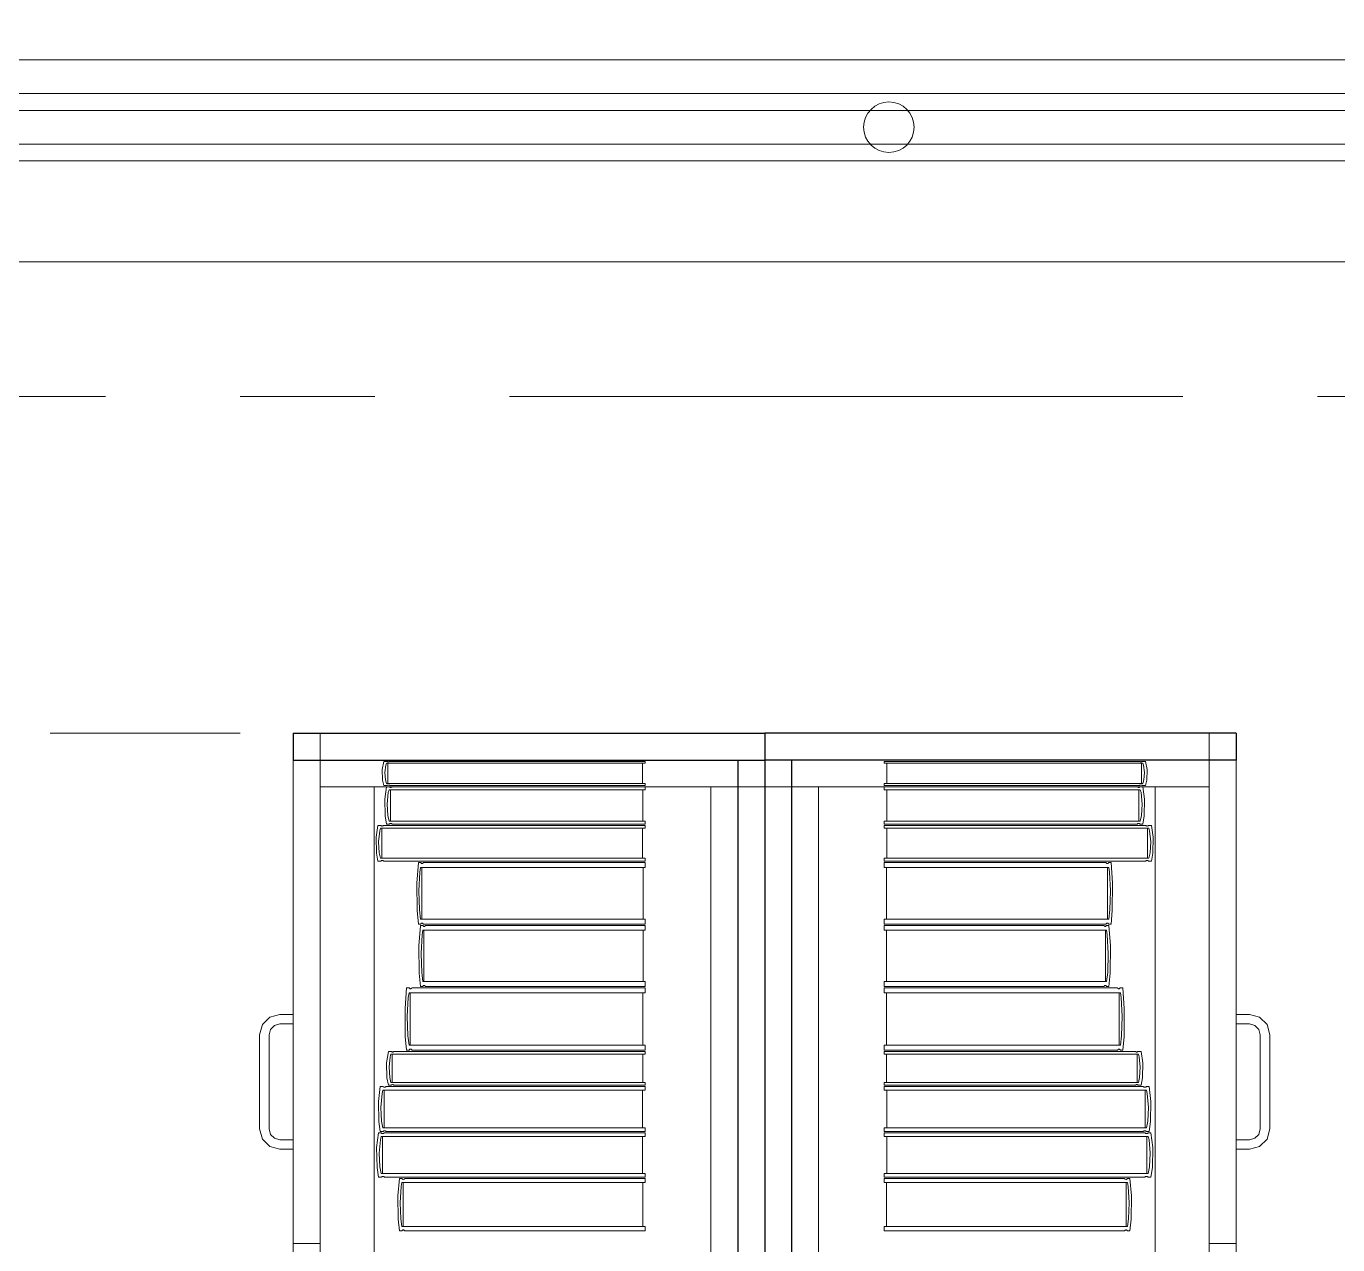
# Model space of a CAD drawing. Header units: inches. Extents: x -38 to 5698, y -33 to 92.
# Drawn here: x 290.187 to 291.16, y 39.02 to 39.925 of the extents above; entities that cross this region are included whole.
import ezdxf

# ---------------------------------------------------------------- set-up
doc = ezdxf.new("R2010")
doc.units = ezdxf.units.IN
doc.header["$MEASUREMENT"] = 0
doc.set_wipeout_variables(frame=1)
for name, pattern in [('Hidden Line', [0.195611, 0.141111, -0.0545]), ('Punto & Raya', [0.65, 0.5, -0.075, 0, -0.075]), ('Wipeout_Contour', [1, 0, -1])]:
    doc.linetypes.add(name, pattern=pattern)
for name, color, linetype in [('02 _ ARQ _ ALB _ Ejes Generales', 7, 'Continuous'), ('02 _ ARQ _ ZON _ Espacio.3D', 7, 'Continuous'), ('08 _ STR _ EXT _ 07 Losa Aligerada', 7, 'Continuous'), ('08 _ STR _ EXT _ 09 Vigas', 7, 'Continuous'), ('Estructura - 04 MURO', 253, 'Continuous'), ('Interior - Escaleras & Barandillas', 7, 'Continuous'), ('Interior - Mobiliario', 7, 'Continuous')]:
    doc.layers.add(name, color=color, linetype=linetype)

msp = doc.modelspace()

# ---------------------------------------------------------------- linework, layer by layer
at = {"layer": '02 _ ARQ _ ALB _ Ejes Generales', "color": 252, "linetype": 'Punto & Raya', "lineweight": 13}
msp.add_line((283.34544, 39.65), (332.07002, 39.65), dxfattribs=at)
at = {"layer": '02 _ ARQ _ ZON _ Espacio.3D', "color": 254, "linetype": 'Continuous', "lineweight": 0, "flags": 128}
msp.add_lwpolyline([(300.57002, 39.4), (294.07002, 39.4), (294.06992, 39), (293.56992, 39), (293.5698, 39.7505), (288.77004, 39.7505), (288.7701, 39.4), (287.07001, 39.4), (287.07002, 37.69997), (286.72001, 37.69997), (286.72001, 33.74998), (285.82001, 33.74998), (285.82011, 29.75)], dxfattribs=at)
at = {"layer": '08 _ STR _ EXT _ 07 Losa Aligerada', "color": 7, "linetype": 'Continuous', "lineweight": 18, "flags": 128}
msp.add_lwpolyline([(300.87002, 41.43522), (299.92003, 41.43522), (299.92003, 42.9), (294.72003, 42.9), (294.72003, 41.43522), (293.76992, 41.43522), (293.76992, 39.9), (288.77005, 39.9), (288.77005, 41.10001), (285.37006, 41.10001), (285.37006, 37.7), (286.57001, 37.7), (286.57001, 33.89998), (285.67, 33.89998), (285.67, 21.26628), (285.72002, 21.26628), (285.72002, 11.97001, 1.049431), (291.29366, 6.3), (302.10026, 6.3)], format="xyb", dxfattribs=at)
at = {"layer": 'Interior - Mobiliario', "color": 175, "linetype": 'Continuous', "lineweight": 13}
for p, q in [((290.40494, 37.92001), (290.40494, 39.38001)), ((290.40494, 39.38001), (290.71494, 39.38001)), ((290.45122, 39.36506), (290.45098, 39.37305)), ((290.71494, 39.38001), (290.71494, 37.92001)), ((290.75494, 39.38001), (290.75494, 37.92001)), ((291.06494, 39.38001), (290.75494, 39.38001)), ((291.01866, 39.36506), (291.0189, 39.37305)), ((291.06494, 37.92001), (291.06494, 39.38001)), ((290.45228, 39.36114), (290.45122, 39.36506)), ((290.45284, 39.37074), (290.45333, 39.36524)), ((290.45333, 39.36524), (290.45422, 39.36257)), ((290.45422, 39.36257), (290.64628, 39.36257)), ((290.64628, 39.36257), (290.64628, 39.36114)), ((291.01566, 39.36257), (290.8236, 39.36257)), ((290.8236, 39.36257), (290.8236, 39.36114)), ((291.01655, 39.36524), (291.01566, 39.36257)), ((291.01704, 39.37074), (291.01655, 39.36524)), ((291.0176, 39.36114), (291.01866, 39.36506)), ((290.40494, 37.94001), (290.40494, 39.36001)), ((290.40494, 39.36001), (290.44494, 39.36001)), ((290.44494, 39.36001), (290.69494, 39.36001)), ((290.44494, 39.36001), (290.44494, 37.94001)), ((290.45439, 39.36114), (290.45228, 39.36114)), ((290.45284, 39.35091), (290.45413, 39.36014)), ((290.45413, 39.36014), (290.45621, 39.36014)), ((290.4545, 39.36121), (290.45439, 39.36114)), ((290.45475, 39.36132), (290.4545, 39.36121)), ((290.45548, 39.35583), (290.45468, 39.34734)), ((290.45501, 39.36139), (290.45475, 39.36132)), ((290.45529, 39.36143), (290.45501, 39.36139)), ((290.45558, 39.36144), (290.45529, 39.36143)), ((290.45605, 39.35792), (290.45548, 39.35583)), ((290.45586, 39.3614), (290.45558, 39.36144)), ((290.45613, 39.36134), (290.45586, 39.3614)), ((290.64628, 39.35792), (290.45605, 39.35792)), ((290.45638, 39.36123), (290.45613, 39.36134)), ((290.45621, 39.36014), (290.45637, 39.35999)), ((290.45637, 39.35999), (290.45662, 39.35983)), ((290.45654, 39.36114), (290.45638, 39.36123)), ((290.64628, 39.36114), (290.45654, 39.36114)), ((290.45662, 39.35983), (290.45689, 39.35973)), ((290.45689, 39.35973), (290.45717, 39.35968)), ((290.45701, 39.33468), (290.45701, 39.35792)), ((290.45717, 39.35968), (290.45745, 39.35968)), ((290.45745, 39.35968), (290.45773, 39.35974)), ((290.45773, 39.35974), (290.45799, 39.35986)), ((290.45799, 39.35986), (290.45824, 39.36003)), ((290.45824, 39.36003), (290.45834, 39.36014)), ((290.45834, 39.36014), (290.64628, 39.36014)), ((290.64436, 39.35792), (290.64436, 39.33468)), ((290.64628, 39.36014), (290.64628, 39.35792)), ((290.69494, 37.94001), (290.69494, 39.36001)), ((290.77494, 37.94001), (290.77494, 39.36001)), ((291.02494, 39.36001), (290.77494, 39.36001)), ((290.8236, 39.36114), (291.01334, 39.36114)), ((291.01154, 39.36014), (290.8236, 39.36014)), ((290.8236, 39.36014), (290.8236, 39.35792)), ((290.8236, 39.35792), (291.01383, 39.35792)), ((290.82552, 39.35792), (290.82552, 39.33468)), ((291.01164, 39.36003), (291.01154, 39.36014)), ((291.01189, 39.35986), (291.01164, 39.36003)), ((291.01215, 39.35974), (291.01189, 39.35986)), ((291.01243, 39.35968), (291.01215, 39.35974)), ((291.01271, 39.35968), (291.01243, 39.35968)), ((291.01299, 39.35973), (291.01271, 39.35968)), ((291.01287, 39.33468), (291.01287, 39.35792)), ((291.01326, 39.35983), (291.01299, 39.35973)), ((291.01351, 39.35999), (291.01326, 39.35983)), ((291.01334, 39.36114), (291.0135, 39.36123)), ((291.0135, 39.36123), (291.01375, 39.36134)), ((291.01367, 39.36014), (291.01351, 39.35999)), ((291.01575, 39.36014), (291.01367, 39.36014)), ((291.01375, 39.36134), (291.01402, 39.3614)), ((291.01383, 39.35792), (291.0144, 39.35583)), ((291.01402, 39.3614), (291.0143, 39.36144)), ((291.0143, 39.36144), (291.01459, 39.36143)), ((291.0144, 39.35583), (291.01521, 39.34734)), ((291.01459, 39.36143), (291.01487, 39.36139)), ((291.01487, 39.36139), (291.01513, 39.36132)), ((291.01513, 39.36132), (291.01538, 39.36121)), ((291.01538, 39.36121), (291.01549, 39.36114)), ((291.01549, 39.36114), (291.0176, 39.36114)), ((291.01705, 39.35091), (291.01575, 39.36014)), ((291.06494, 39.36001), (291.02494, 39.36001)), ((291.02494, 39.36001), (291.02494, 37.94001)), ((291.06494, 37.94001), (291.06494, 39.36001)), ((290.45307, 39.33854), (290.45284, 39.35091)), ((290.45468, 39.34734), (290.45516, 39.33883)), ((291.01521, 39.34734), (291.01472, 39.33883)), ((291.01681, 39.33854), (291.01705, 39.35091)), ((290.45413, 39.33247), (290.45307, 39.33854)), ((290.45621, 39.33247), (290.45413, 39.33247)), ((290.45516, 39.33883), (290.45605, 39.33468)), ((290.45605, 39.33468), (290.64628, 39.33468)), ((290.45632, 39.33258), (290.45621, 39.33247)), ((290.45656, 39.33274), (290.45632, 39.33258)), ((290.45683, 39.33286), (290.45656, 39.33274)), ((290.45711, 39.33292), (290.45683, 39.33286)), ((290.45739, 39.33293), (290.45711, 39.33292)), ((290.45767, 39.33288), (290.45739, 39.33293)), ((290.45794, 39.33278), (290.45767, 39.33288)), ((290.45819, 39.33262), (290.45794, 39.33278)), ((290.45834, 39.33247), (290.45819, 39.33262)), ((290.64628, 39.33247), (290.45834, 39.33247)), ((290.64628, 39.33468), (290.64628, 39.33247)), ((291.01383, 39.33468), (290.8236, 39.33468)), ((290.8236, 39.33468), (290.8236, 39.33247)), ((290.8236, 39.33247), (291.01154, 39.33247)), ((291.01154, 39.33247), (291.0117, 39.33262)), ((291.0117, 39.33262), (291.01194, 39.33278)), ((291.01194, 39.33278), (291.01221, 39.33288)), ((291.01221, 39.33288), (291.01249, 39.33293)), ((291.01249, 39.33293), (291.01277, 39.33292)), ((291.01277, 39.33292), (291.01305, 39.33286)), ((291.01305, 39.33286), (291.01332, 39.33274)), ((291.01332, 39.33274), (291.01356, 39.33258)), ((291.01356, 39.33258), (291.01367, 39.33247)), ((291.01367, 39.33247), (291.01575, 39.33247)), ((291.01472, 39.33883), (291.01383, 39.33468)), ((291.01575, 39.33247), (291.01681, 39.33854)), ((290.44637, 39.32261), (290.44771, 39.33147)), ((290.44662, 39.31073), (290.44637, 39.32261)), ((290.44771, 39.33147), (290.44987, 39.33147)), ((290.44911, 39.32733), (290.44828, 39.31918)), ((290.44969, 39.32934), (290.44911, 39.32733)), ((290.64628, 39.32934), (290.44969, 39.32934)), ((290.44987, 39.33147), (290.45003, 39.33133)), ((290.45003, 39.33133), (290.45029, 39.33117)), ((290.45029, 39.33117), (290.45056, 39.33107)), ((290.45056, 39.33107), (290.45085, 39.33102)), ((290.45069, 39.30702), (290.45069, 39.32934)), ((290.45085, 39.33102), (290.45115, 39.33103)), ((290.45115, 39.33103), (290.45143, 39.33109)), ((290.45143, 39.33109), (290.45171, 39.3312)), ((290.45171, 39.3312), (290.45196, 39.33137)), ((290.45196, 39.33137), (290.45207, 39.33147)), ((290.45207, 39.33147), (290.64628, 39.33147)), ((290.6443, 39.32934), (290.6443, 39.30702)), ((290.64628, 39.33147), (290.64628, 39.32934)), ((291.01781, 39.33147), (290.8236, 39.33147)), ((290.8236, 39.33147), (290.8236, 39.32934)), ((290.8236, 39.32934), (291.02019, 39.32934)), ((290.82558, 39.32934), (290.82558, 39.30702)), ((291.01792, 39.33137), (291.01781, 39.33147)), ((291.01818, 39.3312), (291.01792, 39.33137)), ((291.01845, 39.33109), (291.01818, 39.3312)), ((291.01874, 39.33103), (291.01845, 39.33109)), ((291.01903, 39.33102), (291.01874, 39.33103)), ((291.01932, 39.33107), (291.01903, 39.33102)), ((291.01919, 39.30702), (291.01919, 39.32934)), ((291.01959, 39.33117), (291.01932, 39.33107)), ((291.01985, 39.33133), (291.01959, 39.33117)), ((291.02001, 39.33147), (291.01985, 39.33133)), ((291.02217, 39.33147), (291.02001, 39.33147)), ((291.02019, 39.32934), (291.02078, 39.32733)), ((291.02078, 39.32733), (291.0216, 39.31918)), ((291.02351, 39.32261), (291.02217, 39.33147)), ((291.02326, 39.31073), (291.02351, 39.32261)), ((290.44828, 39.31918), (290.44878, 39.311)), ((291.0216, 39.31918), (291.0211, 39.311)), ((290.44771, 39.3049), (290.44662, 39.31073)), ((290.44987, 39.3049), (290.44771, 39.3049)), ((290.44878, 39.311), (290.44969, 39.30702)), ((290.44969, 39.30702), (290.64628, 39.30702)), ((290.44998, 39.305), (290.44987, 39.3049)), ((290.45023, 39.30516), (290.44998, 39.305)), ((290.4505, 39.30528), (290.45023, 39.30516)), ((290.45079, 39.30534), (290.4505, 39.30528)), ((290.45108, 39.30534), (290.45079, 39.30534)), ((290.45137, 39.30529), (290.45108, 39.30534)), ((290.45165, 39.30519), (290.45137, 39.30529)), ((290.4519, 39.30504), (290.45165, 39.30519)), ((290.45207, 39.3049), (290.4519, 39.30504)), ((290.64628, 39.3049), (290.45207, 39.3049)), ((290.47666, 39.28865), (290.47779, 39.3039)), ((290.47779, 39.3039), (290.47962, 39.3039)), ((290.47962, 39.3039), (290.47976, 39.30365)), ((290.47976, 39.30365), (290.47998, 39.30339)), ((290.47998, 39.30339), (290.48022, 39.30322)), ((290.48022, 39.30322), (290.48046, 39.30313)), ((290.48046, 39.30313), (290.48071, 39.30314)), ((290.48071, 39.30314), (290.48095, 39.30325)), ((290.48095, 39.30325), (290.48118, 39.30344)), ((290.48118, 39.30344), (290.4814, 39.30372)), ((290.4814, 39.30372), (290.48149, 39.3039)), ((290.48149, 39.3039), (290.64628, 39.3039)), ((290.64628, 39.30702), (290.64628, 39.3049)), ((290.64628, 39.3039), (290.64628, 39.30024)), ((291.02019, 39.30702), (290.8236, 39.30702)), ((290.8236, 39.30702), (290.8236, 39.3049)), ((290.8236, 39.3049), (291.01781, 39.3049)), ((290.98839, 39.3039), (290.8236, 39.3039)), ((290.8236, 39.3039), (290.8236, 39.30024)), ((290.98848, 39.30372), (290.98839, 39.3039)), ((290.9887, 39.30344), (290.98848, 39.30372)), ((290.98893, 39.30325), (290.9887, 39.30344)), ((290.98917, 39.30314), (290.98893, 39.30325)), ((290.98942, 39.30313), (290.98917, 39.30314)), ((290.98966, 39.30322), (290.98942, 39.30313)), ((290.9899, 39.30339), (290.98966, 39.30322)), ((290.99012, 39.30365), (290.9899, 39.30339)), ((290.99026, 39.3039), (290.99012, 39.30365)), ((290.99209, 39.3039), (290.99026, 39.3039)), ((290.99322, 39.28865), (290.99209, 39.3039)), ((291.01781, 39.3049), (291.01798, 39.30504)), ((291.01798, 39.30504), (291.01823, 39.30519)), ((291.01823, 39.30519), (291.01851, 39.30529)), ((291.01851, 39.30529), (291.0188, 39.30534)), ((291.0188, 39.30534), (291.01909, 39.30534)), ((291.01909, 39.30534), (291.01938, 39.30528)), ((291.01938, 39.30528), (291.01965, 39.30516)), ((291.01965, 39.30516), (291.0199, 39.305)), ((291.0199, 39.305), (291.02001, 39.3049)), ((291.02001, 39.3049), (291.02217, 39.3049)), ((291.0211, 39.311), (291.02019, 39.30702)), ((291.02217, 39.3049), (291.02326, 39.31073)), ((290.47898, 39.29677), (290.47827, 39.28275)), ((290.47948, 39.30024), (290.47898, 39.29677)), ((290.64628, 39.30024), (290.47948, 39.30024)), ((290.48032, 39.26183), (290.48032, 39.30024)), ((290.6446, 39.30024), (290.6446, 39.26183)), ((290.8236, 39.30024), (290.9904, 39.30024)), ((290.82528, 39.30024), (290.82528, 39.26183)), ((290.98956, 39.26183), (290.98956, 39.30024)), ((290.9904, 39.30024), (290.9909, 39.29677)), ((290.9909, 39.29677), (290.99161, 39.28275)), ((290.47687, 39.2682), (290.47666, 39.28865)), ((290.99301, 39.2682), (290.99322, 39.28865)), ((290.47827, 39.28275), (290.4787, 39.26868)), ((290.99161, 39.28275), (290.99118, 39.26868)), ((290.47779, 39.25817), (290.47687, 39.2682)), ((290.4787, 39.26868), (290.47948, 39.26183)), ((290.99118, 39.26868), (290.9904, 39.26183)), ((290.99209, 39.25817), (290.99301, 39.2682)), ((290.47962, 39.25817), (290.47779, 39.25817)), ((290.47824, 39.24207), (290.47936, 39.25717)), ((290.47936, 39.25717), (290.48118, 39.25717)), ((290.47948, 39.26183), (290.64628, 39.26183)), ((290.47972, 39.25835), (290.47962, 39.25817)), ((290.47993, 39.25863), (290.47972, 39.25835)), ((290.48016, 39.25882), (290.47993, 39.25863)), ((290.48041, 39.25892), (290.48016, 39.25882)), ((290.48065, 39.25894), (290.48041, 39.25892)), ((290.4809, 39.25885), (290.48065, 39.25894)), ((290.48113, 39.25868), (290.4809, 39.25885)), ((290.48135, 39.25842), (290.48113, 39.25868)), ((290.48118, 39.25717), (290.48131, 39.25693)), ((290.48131, 39.25693), (290.48153, 39.25667)), ((290.48149, 39.25817), (290.48135, 39.25842)), ((290.64628, 39.25817), (290.48149, 39.25817)), ((290.48153, 39.25667), (290.48176, 39.2565)), ((290.48176, 39.2565), (290.482, 39.25641)), ((290.482, 39.25641), (290.48225, 39.25642)), ((290.48225, 39.25642), (290.48249, 39.25653)), ((290.48249, 39.25653), (290.48272, 39.25672)), ((290.48272, 39.25672), (290.48293, 39.257)), ((290.48293, 39.257), (290.48302, 39.25717)), ((290.48302, 39.25717), (290.64628, 39.25717)), ((290.64628, 39.26183), (290.64628, 39.25817)), ((290.64628, 39.25717), (290.64628, 39.25355)), ((290.9904, 39.26183), (290.8236, 39.26183)), ((290.8236, 39.26183), (290.8236, 39.25817)), ((290.8236, 39.25817), (290.98839, 39.25817)), ((290.98686, 39.25717), (290.8236, 39.25717)), ((290.8236, 39.25717), (290.8236, 39.25355)), ((290.98695, 39.257), (290.98686, 39.25717)), ((290.98716, 39.25672), (290.98695, 39.257)), ((290.98739, 39.25653), (290.98716, 39.25672)), ((290.98763, 39.25642), (290.98739, 39.25653)), ((290.98788, 39.25641), (290.98763, 39.25642)), ((290.98812, 39.2565), (290.98788, 39.25641)), ((290.98835, 39.25667), (290.98812, 39.2565)), ((290.98857, 39.25693), (290.98835, 39.25667)), ((290.98839, 39.25817), (290.98853, 39.25842)), ((290.98853, 39.25842), (290.98875, 39.25868)), ((290.9887, 39.25717), (290.98857, 39.25693)), ((290.99052, 39.25717), (290.9887, 39.25717)), ((290.98875, 39.25868), (290.98898, 39.25885)), ((290.98898, 39.25885), (290.98923, 39.25894)), ((290.98923, 39.25894), (290.98947, 39.25892)), ((290.98947, 39.25892), (290.98972, 39.25882)), ((290.98972, 39.25882), (290.98995, 39.25863)), ((290.98995, 39.25863), (290.99016, 39.25835)), ((290.99016, 39.25835), (290.99026, 39.25817)), ((290.99026, 39.25817), (290.99209, 39.25817)), ((290.99164, 39.24207), (290.99052, 39.25717)), ((290.48054, 39.25011), (290.47984, 39.23623)), ((290.48103, 39.25355), (290.48054, 39.25011)), ((290.64628, 39.25355), (290.48103, 39.25355)), ((290.48187, 39.21551), (290.48187, 39.25355)), ((290.64461, 39.25355), (290.64461, 39.21551)), ((290.8236, 39.25355), (290.98885, 39.25355)), ((290.82527, 39.25355), (290.82527, 39.21551)), ((290.98802, 39.21551), (290.98802, 39.25355)), ((290.98885, 39.25355), (290.98934, 39.25011)), ((290.98934, 39.25011), (290.99004, 39.23623)), ((290.47845, 39.22182), (290.47824, 39.24207)), ((290.47984, 39.23623), (290.48026, 39.22229)), ((290.99004, 39.23623), (290.98962, 39.22229)), ((290.99143, 39.22182), (290.99164, 39.24207)), ((290.47936, 39.21189), (290.47845, 39.22182)), ((290.48026, 39.22229), (290.48103, 39.21551)), ((290.48103, 39.21551), (290.64628, 39.21551)), ((290.64628, 39.21551), (290.64628, 39.21189)), ((290.98885, 39.21551), (290.8236, 39.21551)), ((290.8236, 39.21551), (290.8236, 39.21189)), ((290.98962, 39.22229), (290.98885, 39.21551)), ((290.99052, 39.21189), (290.99143, 39.22182)), ((290.4679, 39.19544), (290.46909, 39.21089)), ((290.46909, 39.21089), (290.47102, 39.21089)), ((290.47086, 39.20718), (290.47034, 39.20367)), ((290.64628, 39.20718), (290.47086, 39.20718)), ((290.47102, 39.21089), (290.47116, 39.21064)), ((290.47116, 39.21064), (290.47139, 39.21037)), ((290.47139, 39.21037), (290.47164, 39.2102)), ((290.47164, 39.2102), (290.4719, 39.21011)), ((290.47175, 39.16828), (290.47175, 39.20718)), ((290.4719, 39.21011), (290.47216, 39.21012)), ((290.47216, 39.21012), (290.47241, 39.21023)), ((290.47241, 39.21023), (290.47266, 39.21043)), ((290.47266, 39.21043), (290.47288, 39.21071)), ((290.47288, 39.21071), (290.47298, 39.21089)), ((290.47298, 39.21089), (290.64628, 39.21089)), ((290.48118, 39.21189), (290.47936, 39.21189)), ((290.48127, 39.21206), (290.48118, 39.21189)), ((290.48148, 39.21234), (290.48127, 39.21206)), ((290.48171, 39.21253), (290.48148, 39.21234)), ((290.48195, 39.21263), (290.48171, 39.21253)), ((290.4822, 39.21264), (290.48195, 39.21263)), ((290.48244, 39.21256), (290.4822, 39.21264)), ((290.48267, 39.21239), (290.48244, 39.21256)), ((290.48289, 39.21213), (290.48267, 39.21239)), ((290.48302, 39.21189), (290.48289, 39.21213)), ((290.64628, 39.21189), (290.48302, 39.21189)), ((290.64451, 39.20718), (290.64451, 39.16828)), ((290.64628, 39.21089), (290.64628, 39.20718)), ((290.8236, 39.21189), (290.98686, 39.21189)), ((290.9969, 39.21089), (290.8236, 39.21089)), ((290.8236, 39.21089), (290.8236, 39.20718)), ((290.8236, 39.20718), (290.99902, 39.20718)), ((290.82537, 39.20718), (290.82537, 39.16828)), ((290.98686, 39.21189), (290.98699, 39.21213)), ((290.98699, 39.21213), (290.98721, 39.21239)), ((290.98721, 39.21239), (290.98744, 39.21256)), ((290.98744, 39.21256), (290.98768, 39.21264)), ((290.98768, 39.21264), (290.98793, 39.21263)), ((290.98793, 39.21263), (290.98817, 39.21253)), ((290.98817, 39.21253), (290.9884, 39.21234)), ((290.9884, 39.21234), (290.98861, 39.21206)), ((290.98861, 39.21206), (290.9887, 39.21189)), ((290.9887, 39.21189), (290.99052, 39.21189)), ((290.997, 39.21071), (290.9969, 39.21089)), ((290.99722, 39.21043), (290.997, 39.21071)), ((290.99747, 39.21023), (290.99722, 39.21043)), ((290.99772, 39.21012), (290.99747, 39.21023)), ((290.99799, 39.21011), (290.99772, 39.21012)), ((290.99824, 39.2102), (290.99799, 39.21011)), ((290.99813, 39.16828), (290.99813, 39.20718)), ((290.99849, 39.21037), (290.99824, 39.2102)), ((290.99872, 39.21064), (290.99849, 39.21037)), ((290.99887, 39.21089), (290.99872, 39.21064)), ((291.00079, 39.21089), (290.99887, 39.21089)), ((290.99902, 39.20718), (290.99954, 39.20367)), ((291.00198, 39.19544), (291.00079, 39.21089)), ((290.47034, 39.20367), (290.4696, 39.18947)), ((290.99954, 39.20367), (291.00028, 39.18947)), ((290.36195, 39.18351), (290.36744, 39.189)), ((290.36744, 39.189), (290.37494, 39.19101)), ((290.37494, 39.19101), (290.38494, 39.19101)), ((290.38494, 39.19101), (290.38494, 39.18401)), ((290.46812, 39.17473), (290.4679, 39.19544)), ((290.4696, 39.18947), (290.47005, 39.17522)), ((291.00028, 39.18947), (290.99983, 39.17522)), ((291.00176, 39.17473), (291.00198, 39.19544)), ((291.09494, 39.19101), (291.08494, 39.19101)), ((291.08494, 39.19101), (291.08494, 39.18401)), ((291.10244, 39.189), (291.09494, 39.19101)), ((291.10793, 39.18351), (291.10244, 39.189)), ((290.35994, 39.17601), (290.36195, 39.18351)), ((290.36801, 39.18001), (290.36694, 39.17601)), ((290.37094, 39.18293), (290.36801, 39.18001)), ((290.37494, 39.18401), (290.37094, 39.18293)), ((290.38494, 39.18401), (290.37494, 39.18401)), ((291.08494, 39.18401), (291.09494, 39.18401)), ((291.09494, 39.18401), (291.09894, 39.18293)), ((291.09894, 39.18293), (291.10187, 39.18001)), ((291.10187, 39.18001), (291.10294, 39.17601)), ((291.10994, 39.17601), (291.10793, 39.18351)), ((290.35994, 39.10601), (290.35994, 39.17601)), ((290.36694, 39.17601), (290.36694, 39.10601)), ((290.46909, 39.16458), (290.46812, 39.17473)), ((290.47005, 39.17522), (290.47086, 39.16828)), ((290.47086, 39.16828), (290.64628, 39.16828)), ((290.64628, 39.16828), (290.64628, 39.16458)), ((290.99902, 39.16828), (290.8236, 39.16828)), ((290.8236, 39.16828), (290.8236, 39.16458)), ((290.99983, 39.17522), (290.99902, 39.16828)), ((291.00079, 39.16458), (291.00176, 39.17473)), ((291.10294, 39.17601), (291.10294, 39.10601)), ((291.10994, 39.10601), (291.10994, 39.17601)), ((290.45424, 39.15522), (290.45553, 39.16358)), ((290.45553, 39.16358), (290.4576, 39.16358)), ((290.45687, 39.15967), (290.45607, 39.15199)), ((290.45743, 39.16157), (290.45687, 39.15967)), ((290.64628, 39.16157), (290.45743, 39.16157)), ((290.4576, 39.16358), (290.45776, 39.16344)), ((290.45776, 39.16344), (290.458, 39.1633)), ((290.458, 39.1633), (290.45827, 39.16321)), ((290.45827, 39.16321), (290.45855, 39.16316)), ((290.45839, 39.14052), (290.45839, 39.16157)), ((290.45855, 39.16316), (290.45883, 39.16317)), ((290.45883, 39.16317), (290.4591, 39.16322)), ((290.4591, 39.16322), (290.45937, 39.16333)), ((290.45937, 39.16333), (290.45961, 39.16348)), ((290.45961, 39.16348), (290.45971, 39.16358)), ((290.45971, 39.16358), (290.64628, 39.16358)), ((290.47102, 39.16458), (290.46909, 39.16458)), ((290.47111, 39.16476), (290.47102, 39.16458)), ((290.47134, 39.16504), (290.47111, 39.16476)), ((290.47158, 39.16524), (290.47134, 39.16504)), ((290.47184, 39.16534), (290.47158, 39.16524)), ((290.4721, 39.16535), (290.47184, 39.16534)), ((290.47236, 39.16527), (290.4721, 39.16535)), ((290.4726, 39.16509), (290.47236, 39.16527)), ((290.47283, 39.16483), (290.4726, 39.16509)), ((290.47298, 39.16458), (290.47283, 39.16483)), ((290.64628, 39.16458), (290.47298, 39.16458)), ((290.64438, 39.16157), (290.64438, 39.14052)), ((290.64628, 39.16358), (290.64628, 39.16157)), ((290.8236, 39.16458), (290.9969, 39.16458)), ((291.01017, 39.16358), (290.8236, 39.16358)), ((290.8236, 39.16358), (290.8236, 39.16157)), ((290.8236, 39.16157), (291.01245, 39.16157)), ((290.82551, 39.16157), (290.82551, 39.14052)), ((290.9969, 39.16458), (290.99705, 39.16483)), ((290.99705, 39.16483), (290.99728, 39.16509)), ((290.99728, 39.16509), (290.99752, 39.16527)), ((290.99752, 39.16527), (290.99778, 39.16535)), ((290.99778, 39.16535), (290.99804, 39.16534)), ((290.99804, 39.16534), (290.9983, 39.16524)), ((290.9983, 39.16524), (290.99854, 39.16504)), ((290.99854, 39.16504), (290.99877, 39.16476)), ((290.99877, 39.16476), (290.99887, 39.16458)), ((290.99887, 39.16458), (291.00079, 39.16458)), ((291.01028, 39.16348), (291.01017, 39.16358)), ((291.01052, 39.16333), (291.01028, 39.16348)), ((291.01078, 39.16322), (291.01052, 39.16333)), ((291.01105, 39.16317), (291.01078, 39.16322)), ((291.01134, 39.16316), (291.01105, 39.16317)), ((291.01161, 39.16321), (291.01134, 39.16316)), ((291.01149, 39.14052), (291.01149, 39.16157)), ((291.01188, 39.1633), (291.01161, 39.16321)), ((291.01212, 39.16344), (291.01188, 39.1633)), ((291.01228, 39.16358), (291.01212, 39.16344)), ((291.01436, 39.16358), (291.01228, 39.16358)), ((291.01245, 39.16157), (291.01301, 39.15967)), ((291.01301, 39.15967), (291.01381, 39.15199)), ((291.01564, 39.15522), (291.01436, 39.16358)), ((290.45448, 39.14402), (290.45424, 39.15522)), ((290.45607, 39.15199), (290.45656, 39.14428)), ((291.01381, 39.15199), (291.01332, 39.14428)), ((291.0154, 39.14402), (291.01564, 39.15522)), ((290.44816, 39.12638), (290.44948, 39.13752)), ((290.44948, 39.13752), (290.45162, 39.13752)), ((290.45162, 39.13752), (290.45178, 39.13734)), ((290.45369, 39.13739), (290.4538, 39.13752)), ((290.4538, 39.13752), (290.64628, 39.13752)), ((290.45553, 39.13852), (290.45448, 39.14402)), ((290.4576, 39.13852), (290.45553, 39.13852)), ((290.45656, 39.14428), (290.45743, 39.14052)), ((290.45743, 39.14052), (290.64628, 39.14052)), ((290.4577, 39.13862), (290.4576, 39.13852)), ((290.45795, 39.13877), (290.4577, 39.13862)), ((290.45821, 39.13888), (290.45795, 39.13877)), ((290.45848, 39.13893), (290.45821, 39.13888)), ((290.45877, 39.13894), (290.45848, 39.13893)), ((290.45904, 39.13889), (290.45877, 39.13894)), ((290.45931, 39.1388), (290.45904, 39.13889)), ((290.45955, 39.13865), (290.45931, 39.1388)), ((290.45971, 39.13852), (290.45955, 39.13865)), ((290.64628, 39.13852), (290.45971, 39.13852)), ((290.64628, 39.14052), (290.64628, 39.13852)), ((290.64628, 39.13752), (290.64628, 39.13485)), ((291.01245, 39.14052), (290.8236, 39.14052)), ((290.8236, 39.14052), (290.8236, 39.13852)), ((290.8236, 39.13852), (291.01017, 39.13852)), ((291.01608, 39.13752), (290.8236, 39.13752)), ((290.8236, 39.13752), (290.8236, 39.13485)), ((291.01017, 39.13852), (291.01033, 39.13865)), ((291.01033, 39.13865), (291.01057, 39.1388)), ((291.01057, 39.1388), (291.01084, 39.13889)), ((291.01084, 39.13889), (291.01112, 39.13894)), ((291.01112, 39.13894), (291.0114, 39.13893)), ((291.0114, 39.13893), (291.01167, 39.13888)), ((291.01167, 39.13888), (291.01194, 39.13877)), ((291.01194, 39.13877), (291.01218, 39.13862)), ((291.01218, 39.13862), (291.01228, 39.13852)), ((291.01228, 39.13852), (291.01436, 39.13852)), ((291.01332, 39.14428), (291.01245, 39.14052)), ((291.01436, 39.13852), (291.0154, 39.14402)), ((291.01619, 39.13739), (291.01608, 39.13752)), ((291.01826, 39.13752), (291.0181, 39.13734)), ((291.0204, 39.13752), (291.01826, 39.13752)), ((291.02172, 39.12638), (291.0204, 39.13752)), ((290.45087, 39.13231), (290.45004, 39.12208)), ((290.45145, 39.13485), (290.45087, 39.13231)), ((290.64628, 39.13485), (290.45145, 39.13485)), ((290.45178, 39.13734), (290.45204, 39.13715)), ((290.45204, 39.13715), (290.45231, 39.13702)), ((290.45231, 39.13702), (290.4526, 39.13696)), ((290.45243, 39.1068), (290.45243, 39.13485)), ((290.4526, 39.13696), (290.45289, 39.13697)), ((290.45289, 39.13697), (290.45317, 39.13704)), ((290.45317, 39.13704), (290.45344, 39.13719)), ((290.45344, 39.13719), (290.45369, 39.13739)), ((290.64432, 39.13485), (290.64432, 39.1068)), ((290.8236, 39.13485), (291.01843, 39.13485)), ((290.82557, 39.13485), (290.82557, 39.1068)), ((291.01644, 39.13719), (291.01619, 39.13739)), ((291.01671, 39.13704), (291.01644, 39.13719)), ((291.01699, 39.13697), (291.01671, 39.13704)), ((291.01728, 39.13696), (291.01699, 39.13697)), ((291.01757, 39.13702), (291.01728, 39.13696)), ((291.01745, 39.1068), (291.01745, 39.13485)), ((291.01784, 39.13715), (291.01757, 39.13702)), ((291.0181, 39.13734), (291.01784, 39.13715)), ((291.01843, 39.13485), (291.01901, 39.13231)), ((291.01901, 39.13231), (291.01984, 39.12208)), ((290.44841, 39.11145), (290.44816, 39.12638)), ((290.45004, 39.12208), (290.45055, 39.1118)), ((291.01984, 39.12208), (291.01934, 39.1118)), ((291.02148, 39.11145), (291.02172, 39.12638)), ((290.44948, 39.10412), (290.44841, 39.11145)), ((290.45055, 39.1118), (290.45145, 39.1068)), ((291.01934, 39.1118), (291.01843, 39.1068)), ((291.0204, 39.10412), (291.02148, 39.11145)), ((290.36195, 39.09851), (290.35994, 39.10601)), ((290.36694, 39.10601), (290.36801, 39.10201)), ((290.36801, 39.10201), (290.37094, 39.09908)), ((290.37094, 39.09908), (290.37494, 39.09801)), ((290.44684, 39.09216), (290.44817, 39.10312)), ((290.44817, 39.10312), (290.45033, 39.10312)), ((290.45162, 39.10412), (290.44948, 39.10412)), ((290.45015, 39.10049), (290.44957, 39.098)), ((290.64628, 39.10049), (290.45015, 39.10049)), ((290.45033, 39.10312), (290.45049, 39.10295)), ((290.45049, 39.10295), (290.45074, 39.10276)), ((290.45074, 39.10276), (290.45102, 39.10263)), ((290.45102, 39.10263), (290.45131, 39.10257)), ((290.45114, 39.07288), (290.45114, 39.10049)), ((290.45131, 39.10257), (290.4516, 39.10258)), ((290.45145, 39.1068), (290.64628, 39.1068)), ((290.4516, 39.10258), (290.45189, 39.10266)), ((290.45173, 39.10425), (290.45162, 39.10412)), ((290.45198, 39.10446), (290.45173, 39.10425)), ((290.45189, 39.10266), (290.45216, 39.1028)), ((290.45225, 39.1046), (290.45198, 39.10446)), ((290.45216, 39.1028), (290.45241, 39.103)), ((290.45253, 39.10467), (290.45225, 39.1046)), ((290.45241, 39.103), (290.45252, 39.10312)), ((290.45252, 39.10312), (290.64628, 39.10312)), ((290.45282, 39.10468), (290.45253, 39.10467)), ((290.45311, 39.10462), (290.45282, 39.10468)), ((290.45339, 39.10449), (290.45311, 39.10462)), ((290.45364, 39.1043), (290.45339, 39.10449)), ((290.4538, 39.10412), (290.45364, 39.1043)), ((290.64628, 39.10412), (290.4538, 39.10412)), ((290.6443, 39.10049), (290.6443, 39.07288)), ((290.64628, 39.1068), (290.64628, 39.10412)), ((290.64628, 39.10312), (290.64628, 39.10049)), ((291.01843, 39.1068), (290.8236, 39.1068)), ((290.8236, 39.1068), (290.8236, 39.10412)), ((290.8236, 39.10412), (291.01608, 39.10412)), ((291.01736, 39.10312), (290.8236, 39.10312)), ((290.8236, 39.10312), (290.8236, 39.10049)), ((290.8236, 39.10049), (291.01973, 39.10049)), ((290.82558, 39.10049), (290.82558, 39.07288)), ((291.01608, 39.10412), (291.01624, 39.1043)), ((291.01624, 39.1043), (291.0165, 39.10449)), ((291.0165, 39.10449), (291.01677, 39.10462)), ((291.01677, 39.10462), (291.01706, 39.10468)), ((291.01706, 39.10468), (291.01735, 39.10467)), ((291.01735, 39.10467), (291.01763, 39.1046)), ((291.01747, 39.103), (291.01736, 39.10312)), ((291.01772, 39.1028), (291.01747, 39.103)), ((291.01763, 39.1046), (291.0179, 39.10446)), ((291.01799, 39.10266), (291.01772, 39.1028)), ((291.0179, 39.10446), (291.01815, 39.10425)), ((291.01828, 39.10258), (291.01799, 39.10266)), ((291.01815, 39.10425), (291.01826, 39.10412)), ((291.01826, 39.10412), (291.0204, 39.10412)), ((291.01857, 39.10257), (291.01828, 39.10258)), ((291.01886, 39.10263), (291.01857, 39.10257)), ((291.01874, 39.07288), (291.01874, 39.10049)), ((291.01914, 39.10276), (291.01886, 39.10263)), ((291.01939, 39.10295), (291.01914, 39.10276)), ((291.01956, 39.10312), (291.01939, 39.10295)), ((291.02171, 39.10312), (291.01956, 39.10312)), ((291.01973, 39.10049), (291.02031, 39.098)), ((291.02304, 39.09216), (291.02171, 39.10312)), ((291.09894, 39.09908), (291.09494, 39.09801)), ((291.10187, 39.10201), (291.09894, 39.09908)), ((291.10294, 39.10601), (291.10187, 39.10201)), ((291.10793, 39.09851), (291.10994, 39.10601)), ((290.36744, 39.09302), (290.36195, 39.09851)), ((290.37494, 39.09101), (290.36744, 39.09302)), ((290.37494, 39.09801), (290.38494, 39.09801)), ((290.38494, 39.09101), (290.37494, 39.09101)), ((290.38494, 39.09801), (290.38494, 39.09101)), ((290.44709, 39.07746), (290.44684, 39.09216)), ((290.44957, 39.098), (290.44874, 39.08792)), ((291.02031, 39.098), (291.02114, 39.08792)), ((291.02279, 39.07746), (291.02304, 39.09216)), ((291.08494, 39.09801), (291.08494, 39.09101)), ((291.09494, 39.09801), (291.08494, 39.09801)), ((291.08494, 39.09101), (291.09494, 39.09101)), ((291.09494, 39.09101), (291.10244, 39.09302)), ((291.10244, 39.09302), (291.10793, 39.09851)), ((290.44874, 39.08792), (290.44924, 39.07781)), ((291.02114, 39.08792), (291.02064, 39.07781)), ((290.44817, 39.07025), (290.44709, 39.07746)), ((290.45033, 39.07025), (290.44817, 39.07025)), ((290.44924, 39.07781), (290.45015, 39.07288)), ((290.45015, 39.07288), (290.64628, 39.07288)), ((290.45044, 39.07038), (290.45033, 39.07025)), ((290.45069, 39.07058), (290.45044, 39.07038)), ((290.45096, 39.07072), (290.45069, 39.07058)), ((290.45124, 39.0708), (290.45096, 39.07072)), ((290.45154, 39.0708), (290.45124, 39.0708)), ((290.45183, 39.07074), (290.45154, 39.0708)), ((290.4521, 39.07062), (290.45183, 39.07074)), ((290.45236, 39.07043), (290.4521, 39.07062)), ((290.45252, 39.07025), (290.45236, 39.07043)), ((290.64628, 39.07025), (290.45252, 39.07025)), ((290.64628, 39.07288), (290.64628, 39.07025)), ((291.01973, 39.07288), (290.8236, 39.07288)), ((290.8236, 39.07288), (290.8236, 39.07025)), ((290.8236, 39.07025), (291.01736, 39.07025)), ((291.01736, 39.07025), (291.01752, 39.07043)), ((291.01752, 39.07043), (291.01778, 39.07062)), ((291.01778, 39.07062), (291.01806, 39.07074)), ((291.01806, 39.07074), (291.01834, 39.0708)), ((291.01834, 39.0708), (291.01864, 39.0708)), ((291.01864, 39.0708), (291.01892, 39.07072)), ((291.01892, 39.07072), (291.01919, 39.07058)), ((291.01919, 39.07058), (291.01945, 39.07038)), ((291.01945, 39.07038), (291.01956, 39.07025)), ((291.01956, 39.07025), (291.02171, 39.07025)), ((291.02064, 39.07781), (291.01973, 39.07288)), ((291.02171, 39.07025), (291.02279, 39.07746)), ((290.46253, 39.05629), (290.46375, 39.06925)), ((290.46375, 39.06925), (290.46574, 39.06925)), ((290.46504, 39.0632), (290.46427, 39.05128)), ((290.46558, 39.06614), (290.46504, 39.0632)), ((290.64628, 39.06614), (290.46558, 39.06614)), ((290.46574, 39.06925), (290.46589, 39.06905)), ((290.46589, 39.06905), (290.46612, 39.06882)), ((290.46612, 39.06882), (290.46638, 39.06868)), ((290.46638, 39.06868), (290.46664, 39.0686)), ((290.46649, 39.03349), (290.46649, 39.06614)), ((290.46664, 39.0686), (290.46691, 39.06861)), ((290.46691, 39.06861), (290.46718, 39.0687)), ((290.46718, 39.0687), (290.46743, 39.06887)), ((290.46743, 39.06887), (290.46766, 39.0691)), ((290.46766, 39.0691), (290.46776, 39.06925)), ((290.46776, 39.06925), (290.64628, 39.06925)), ((290.64446, 39.06614), (290.64446, 39.03349)), ((290.64628, 39.06925), (290.64628, 39.06614)), ((291.00212, 39.06925), (290.8236, 39.06925)), ((290.8236, 39.06925), (290.8236, 39.06614)), ((290.8236, 39.06614), (291.0043, 39.06614)), ((290.82542, 39.06614), (290.82542, 39.03349)), ((291.00222, 39.0691), (291.00212, 39.06925)), ((291.00245, 39.06887), (291.00222, 39.0691)), ((291.0027, 39.0687), (291.00245, 39.06887)), ((291.00297, 39.06861), (291.0027, 39.0687)), ((291.00324, 39.0686), (291.00297, 39.06861)), ((291.0035, 39.06868), (291.00324, 39.0686)), ((291.00339, 39.03349), (291.00339, 39.06614)), ((291.00376, 39.06882), (291.0035, 39.06868)), ((291.00399, 39.06905), (291.00376, 39.06882)), ((291.00414, 39.06925), (291.00399, 39.06905)), ((291.00613, 39.06925), (291.00414, 39.06925)), ((291.0043, 39.06614), (291.00484, 39.0632)), ((291.00484, 39.0632), (291.00561, 39.05128)), ((291.00735, 39.05629), (291.00613, 39.06925)), ((290.46275, 39.03891), (290.46253, 39.05629)), ((290.46427, 39.05128), (290.46474, 39.03931)), ((291.00561, 39.05128), (291.00514, 39.03931)), ((291.00713, 39.03891), (291.00735, 39.05629)), ((290.46375, 39.03038), (290.46275, 39.03891)), ((290.46474, 39.03931), (290.46558, 39.03349)), ((290.46558, 39.03349), (290.64628, 39.03349)), ((290.46584, 39.03053), (290.46574, 39.03038)), ((290.46607, 39.03077), (290.46584, 39.03053)), ((290.46632, 39.03093), (290.46607, 39.03077)), ((290.46658, 39.03102), (290.46632, 39.03093)), ((290.46685, 39.03103), (290.46658, 39.03102)), ((290.46712, 39.03096), (290.46685, 39.03103)), ((290.46737, 39.03081), (290.46712, 39.03096)), ((290.46761, 39.03059), (290.46737, 39.03081)), ((290.46776, 39.03038), (290.46761, 39.03059)), ((290.64628, 39.03349), (290.64628, 39.03038)), ((291.0043, 39.03349), (290.8236, 39.03349)), ((290.8236, 39.03349), (290.8236, 39.03038)), ((291.00212, 39.03038), (291.00227, 39.03059)), ((291.00227, 39.03059), (291.00251, 39.03081)), ((291.00251, 39.03081), (291.00276, 39.03096)), ((291.00276, 39.03096), (291.00303, 39.03103)), ((291.00303, 39.03103), (291.0033, 39.03102)), ((291.0033, 39.03102), (291.00356, 39.03093)), ((291.00356, 39.03093), (291.00381, 39.03077)), ((291.00381, 39.03077), (291.00404, 39.03053)), ((291.00404, 39.03053), (291.00414, 39.03038)), ((291.00514, 39.03931), (291.0043, 39.03349)), ((291.00613, 39.03038), (291.00713, 39.03891)), ((290.38494, 39.02101), (290.40494, 39.02101)), ((290.46574, 39.03038), (290.46375, 39.03038)), ((290.64628, 39.03038), (290.46776, 39.03038)), ((290.8236, 39.03038), (291.00212, 39.03038)), ((291.00414, 39.03038), (291.00613, 39.03038)), ((291.08494, 39.02101), (291.06494, 39.02101))]:
    msp.add_line(p, q, dxfattribs=at)

# ---------------------------------------------------------------- next in the draw order: wipeouts: each hides what was drawn before it
at = {"color": 254, "linetype": 'Wipeout_Contour', "lineweight": 0, "ltscale": 9704.695861}
msp.add_wipeout([(293.56992, 39.9), (288.7701, 39.9), (288.7701, 39.75), (293.56992, 39.75)], dxfattribs=at).dxf.layer = 'Estructura - 04 MURO'
at = {"color": 254, "linetype": 'Wipeout_Contour', "lineweight": 0, "ltscale": 9702.840271}
msp.add_wipeout([(290.71494, 37.92001), (290.73494, 37.92001), (290.73494, 39.38001), (290.71494, 39.38001)], dxfattribs=at).dxf.layer = 'Interior - Mobiliario'

# ---------------------------------------------------------------- next in the draw order: linework, layer by layer
at = {"layer": '08 _ STR _ EXT _ 09 Vigas', "color": 251, "linetype": 'Hidden Line', "lineweight": 13}
msp.add_line((286.57001, 39.9), (329.07002, 39.9), dxfattribs=at)
at = {"layer": 'Estructura - 04 MURO', "color": 7, "linetype": 'Continuous', "lineweight": 13, "flags": 128}
for points in [[(293.56992, 39.9), (288.7701, 39.9)], [(288.7701, 39.75), (293.56992, 39.75)]]:
    msp.add_lwpolyline(points, dxfattribs=at)
at = {"layer": 'Interior - Escaleras & Barandillas', "color": 161, "linetype": 'Continuous', "lineweight": 13, "flags": 128}
for points in [[(288.7701, 39.875), (288.7701, 39.825), (293.56992, 39.825), (293.56992, 39.875)], [(288.7701, 39.8625), (288.7701, 39.8375), (293.56992, 39.8375), (293.56992, 39.8625)], [(288.7701, 39.8625), (288.7701, 39.8375), (293.56992, 39.8375), (293.56992, 39.8625)], [(288.7701, 39.8625), (288.7701, 39.8375), (293.56992, 39.8375), (293.56992, 39.8625)]]:
    msp.add_lwpolyline(points, close=True, dxfattribs=at)
msp.add_lwpolyline([(290.82716, 39.83125, 1), (290.82716, 39.86875, 1)], format="xyb", close=True, dxfattribs=at)
at = {"layer": 'Interior - Mobiliario', "color": 175, "linetype": 'Continuous', "lineweight": 30}
for p, q in [((290.71494, 39.38001), (290.73494, 39.38001)), ((290.71494, 39.38001), (290.71494, 37.92001)), ((290.73494, 39.38001), (290.73494, 37.92001))]:
    msp.add_line(p, q, dxfattribs=at)
at = {"layer": 'Interior - Mobiliario', "color": 175, "linetype": 'Continuous', "lineweight": 13}
for p, q in [((290.71494, 37.92001), (290.71494, 39.38001)), ((290.71494, 39.38001), (290.73494, 39.38001)), ((290.73494, 39.38001), (290.73494, 37.92001)), ((290.69494, 39.36001), (290.73494, 39.36001)), ((290.73494, 39.36001), (290.73494, 37.94001))]:
    msp.add_line(p, q, dxfattribs=at)

# ---------------------------------------------------------------- next in the draw order: wipeouts: each hides what was drawn before it
at = {"color": 254, "linetype": 'Wipeout_Contour', "lineweight": 0, "ltscale": 9702.227541}
msp.add_wipeout([(290.38494, 39.38001), (290.73494, 39.38001), (290.73494, 39.40001), (290.38494, 39.40001)], dxfattribs=at).dxf.layer = 'Interior - Mobiliario'

# ---------------------------------------------------------------- next in the draw order: linework, layer by layer
at = {"layer": 'Interior - Mobiliario', "color": 175, "linetype": 'Continuous', "lineweight": 30}
for p, q in [((290.38494, 39.40001), (290.73494, 39.40001)), ((290.38494, 39.40001), (290.38494, 39.38001)), ((290.73494, 39.40001), (290.73494, 39.38001)), ((290.38494, 39.38001), (290.73494, 39.38001))]:
    msp.add_line(p, q, dxfattribs=at)
at = {"layer": 'Interior - Mobiliario', "color": 175, "linetype": 'Continuous', "lineweight": 13}
for p, q in [((290.38494, 39.38001), (290.38494, 39.40001)), ((290.38494, 39.40001), (290.73494, 39.40001)), ((290.38494, 39.40001), (290.38494, 37.90001)), ((290.73494, 39.40001), (290.38494, 39.40001)), ((290.40494, 39.36001), (290.40494, 39.40001)), ((290.40494, 39.40001), (290.73494, 39.40001)), ((290.73494, 39.40001), (290.73494, 39.38001)), ((290.73494, 39.40001), (290.73494, 39.36001)), ((290.73494, 37.90001), (290.73494, 39.40001)), ((290.73494, 39.38001), (290.38494, 39.38001)), ((290.38494, 37.92001), (290.38494, 39.38001)), ((290.38494, 39.38001), (290.73494, 39.38001)), ((290.38494, 37.92001), (290.38494, 39.38001)), ((290.38494, 39.38001), (290.71494, 39.38001)), ((290.38494, 39.38001), (290.38494, 39.02101)), ((290.38494, 39.38001), (290.40494, 39.38001)), ((290.40494, 37.92001), (290.40494, 39.38001)), ((290.40494, 39.38001), (290.71494, 39.38001)), ((290.40494, 37.92001), (290.40494, 39.38001)), ((290.40494, 39.38001), (290.71494, 39.38001)), ((290.40494, 39.38001), (290.40494, 39.02101)), ((290.45098, 39.37305), (290.45228, 39.37901)), ((290.45228, 39.37901), (290.45439, 39.37901)), ((290.45365, 39.37622), (290.45284, 39.37074)), ((290.45422, 39.37758), (290.45365, 39.37622)), ((290.64628, 39.37758), (290.45422, 39.37758)), ((290.45439, 39.37901), (290.45455, 39.37891)), ((290.45455, 39.37891), (290.4548, 39.37881)), ((290.4548, 39.37881), (290.45507, 39.37874)), ((290.45507, 39.37874), (290.45536, 39.37871)), ((290.45519, 39.36257), (290.45519, 39.37758)), ((290.45536, 39.37871), (290.45564, 39.37871)), ((290.45564, 39.37871), (290.45592, 39.37875)), ((290.45592, 39.37875), (290.45619, 39.37883)), ((290.45619, 39.37883), (290.45643, 39.37894)), ((290.45643, 39.37894), (290.45654, 39.37901)), ((290.45654, 39.37901), (290.64628, 39.37901)), ((290.64434, 39.37758), (290.64434, 39.36257)), ((290.64628, 39.37901), (290.64628, 39.37758)), ((290.71494, 39.38001), (290.71494, 37.92001)), ((290.71494, 39.38001), (290.71494, 37.92001)), ((290.71494, 39.38001), (290.71494, 37.92001)), ((290.73494, 39.38001), (290.73494, 37.92001))]:
    msp.add_line(p, q, dxfattribs=at)

# ---------------------------------------------------------------- next in the draw order: wipeouts: each hides what was drawn before it
at = {"color": 254, "linetype": 'Wipeout_Contour', "lineweight": 0, "ltscale": 9702.920261}
msp.add_wipeout([(290.75494, 37.92001), (290.75494, 39.38001), (290.73494, 39.38001), (290.73494, 37.92001)], dxfattribs=at).dxf.layer = 'Interior - Mobiliario'

# ---------------------------------------------------------------- next in the draw order: linework, layer by layer
at = {"layer": 'Interior - Mobiliario', "color": 175, "linetype": 'Continuous', "lineweight": 30}
for p, q in [((290.75494, 39.38001), (290.73494, 39.38001)), ((290.73494, 39.38001), (290.73494, 37.92001)), ((290.75494, 39.38001), (290.75494, 37.92001))]:
    msp.add_line(p, q, dxfattribs=at)
at = {"layer": 'Interior - Mobiliario', "color": 175, "linetype": 'Continuous', "lineweight": 13}
for p, q in [((290.73494, 39.38001), (290.73494, 37.92001)), ((290.75494, 39.38001), (290.73494, 39.38001)), ((290.75494, 37.92001), (290.75494, 39.38001)), ((290.73494, 39.36001), (290.73494, 37.94001)), ((290.77494, 39.36001), (290.73494, 39.36001))]:
    msp.add_line(p, q, dxfattribs=at)

# ---------------------------------------------------------------- next in the draw order: wipeouts: each hides what was drawn before it
at = {"color": 254, "linetype": 'Wipeout_Contour', "lineweight": 0, "ltscale": 9703.627356}
msp.add_wipeout([(291.08494, 39.38001), (291.08494, 39.40001), (290.73494, 39.40001), (290.73494, 39.38001)], dxfattribs=at).dxf.layer = 'Interior - Mobiliario'

# ---------------------------------------------------------------- next in the draw order: linework, layer by layer
at = {"layer": '08 _ STR _ EXT _ 09 Vigas', "color": 251, "linetype": 'Hidden Line', "lineweight": 13}
msp.add_line((287.07001, 39.4), (293.57002, 39.4), dxfattribs=at)
at = {"layer": 'Interior - Mobiliario', "color": 175, "linetype": 'Continuous', "lineweight": 30}
for p, q in [((291.08494, 39.40001), (290.73494, 39.40001)), ((290.73494, 39.40001), (290.73494, 39.38001)), ((291.08494, 39.40001), (291.08494, 39.38001)), ((291.08494, 39.38001), (290.73494, 39.38001))]:
    msp.add_line(p, q, dxfattribs=at)
at = {"layer": 'Interior - Mobiliario', "color": 175, "linetype": 'Continuous', "lineweight": 13}
for p, q in [((290.73494, 39.40001), (290.73494, 39.38001)), ((291.08494, 39.40001), (290.73494, 39.40001)), ((290.73494, 39.40001), (290.73494, 39.36001)), ((291.06494, 39.40001), (290.73494, 39.40001)), ((290.73494, 37.90001), (290.73494, 39.40001)), ((290.73494, 39.40001), (291.08494, 39.40001)), ((291.06494, 39.36001), (291.06494, 39.40001)), ((291.08494, 39.38001), (291.08494, 39.40001)), ((291.08494, 39.40001), (291.08494, 37.90001)), ((290.73494, 39.38001), (291.08494, 39.38001)), ((290.73494, 39.38001), (290.73494, 37.92001)), ((291.08494, 39.38001), (290.73494, 39.38001)), ((290.75494, 39.38001), (290.75494, 37.92001)), ((291.08494, 39.38001), (290.75494, 39.38001)), ((290.75494, 39.38001), (290.75494, 37.92001)), ((291.06494, 39.38001), (290.75494, 39.38001)), ((290.75494, 39.38001), (290.75494, 37.92001)), ((291.06494, 39.38001), (290.75494, 39.38001)), ((291.01334, 39.37901), (290.8236, 39.37901)), ((290.8236, 39.37901), (290.8236, 39.37758)), ((290.8236, 39.37758), (291.01566, 39.37758)), ((290.82554, 39.37758), (290.82554, 39.36257)), ((291.01345, 39.37894), (291.01334, 39.37901)), ((291.01369, 39.37883), (291.01345, 39.37894)), ((291.01396, 39.37875), (291.01369, 39.37883)), ((291.01424, 39.37871), (291.01396, 39.37875)), ((291.01452, 39.37871), (291.01424, 39.37871)), ((291.01481, 39.37874), (291.01452, 39.37871)), ((291.01469, 39.36257), (291.01469, 39.37758)), ((291.01508, 39.37881), (291.01481, 39.37874)), ((291.01533, 39.37891), (291.01508, 39.37881)), ((291.01549, 39.37901), (291.01533, 39.37891)), ((291.0176, 39.37901), (291.01549, 39.37901)), ((291.01566, 39.37758), (291.01623, 39.37622)), ((291.01623, 39.37622), (291.01704, 39.37074)), ((291.0189, 39.37305), (291.0176, 39.37901)), ((291.06494, 37.92001), (291.06494, 39.38001)), ((291.06494, 37.92001), (291.06494, 39.38001)), ((291.06494, 39.38001), (291.06494, 39.02101)), ((291.08494, 39.38001), (291.06494, 39.38001)), ((291.08494, 37.92001), (291.08494, 39.38001)), ((291.08494, 37.92001), (291.08494, 39.38001)), ((291.08494, 39.38001), (291.08494, 39.02101))]:
    msp.add_line(p, q, dxfattribs=at)

doc.saveas('drawing.dxf')
